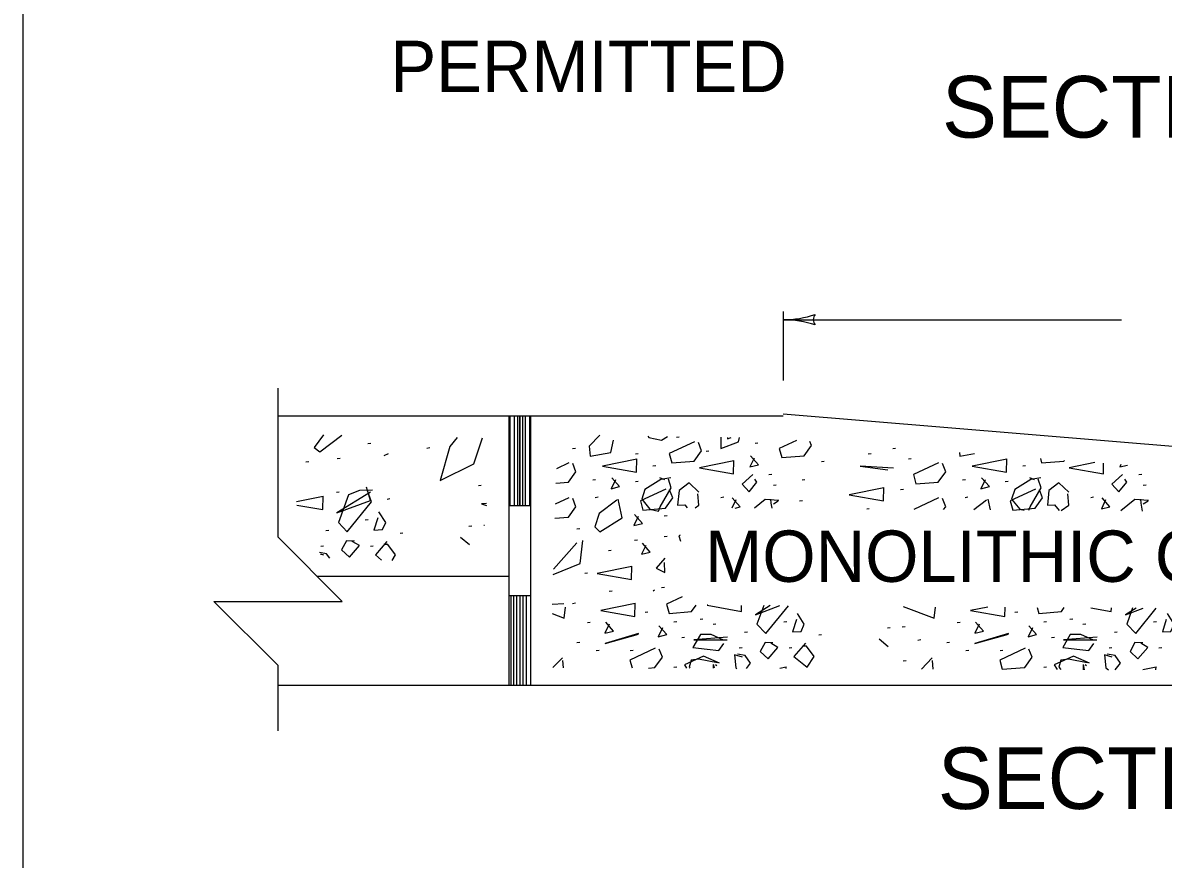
# Model space of a CAD drawing. Extents: x 997.6 to 1037, y 998.9 to 1022.8.
# Drawn here: x 1026 to 1030.447, y 1005.632 to 1008.892 of the extents above; entities that cross this region are included whole.
import ezdxf

# ---------------------------------------------------------------- set-up
doc = ezdxf.new("R2010")
doc.units = 0
doc.layers.add('Level 1', color=7, linetype='Continuous')

msp = doc.modelspace()

# ---------------------------------------------------------------- linework, layer by layer
at = {"layer": 'Level 1'}
for p, q in [((1026, 1011), (1026, 1004.2304)), ((1028.9649, 1007.7662), (1028.9649, 1007.4974)), ((1028.9649, 1007.7347), (1030.2843, 1007.7347)), ((1026.9953, 1007.3597), (1028.9649, 1007.3597)), ((1027.8968, 1006.3102), (1027.8968, 1007.3597)), ((1027.9002, 1007.0098), (1027.9002, 1007.3597)), ((1027.9167, 1007.0098), (1027.9167, 1007.3597)), ((1027.9304, 1007.0098), (1027.9304, 1007.3597)), ((1027.9384, 1007.0098), (1027.9384, 1007.3597)), ((1027.9387, 1007.0098), (1027.9387, 1007.3597)), ((1027.9496, 1007.0098), (1027.9496, 1007.3597)), ((1027.9606, 1007.0098), (1027.9606, 1007.3597)), ((1027.9771, 1007.0098), (1027.9771, 1007.3597)), ((1027.9801, 1007.3597), (1027.9801, 1006.3102)), ((1028.9649, 1007.3683), (1032.6348, 1007.0625)), ((1027.8968, 1007.0098), (1027.9801, 1007.0098)), ((1027.1473, 1006.7347), (1027.8968, 1006.7347)), ((1027.8968, 1006.66), (1027.9801, 1006.66)), ((1027.9029, 1006.66), (1027.9029, 1006.3102)), ((1027.9139, 1006.66), (1027.9139, 1006.3102)), ((1027.9249, 1006.66), (1027.9249, 1006.3102)), ((1027.9384, 1006.66), (1027.9384, 1006.3102)), ((1027.9496, 1006.66), (1027.9496, 1006.3102)), ((1027.9633, 1006.66), (1027.9633, 1006.3102)), ((1026.9953, 1006.3102), (1034.2149, 1006.3102))]:
    msp.add_line(p, q, dxfattribs=at)
for points in [[(1026.9953, 1006.1318), (1026.9953, 1006.3867), (1026.7453, 1006.6367), (1027.2453, 1006.6367), (1026.9953, 1006.8867), (1026.9953, 1007.4678)], [(1027.1721, 1007.2857), (1027.1361, 1007.236)], [(1027.1583, 1007.2193), (1027.2442, 1007.2843)], [(1027.6934, 1007.276), (1027.6655, 1007.2402)], [(1027.7584, 1007.1722), (1027.7928, 1007.2742)], [(1028.2504, 1007.2841), (1028.208, 1007.2418)], [(1028.4371, 1007.281), (1028.441, 1007.275)], [(1028.441, 1007.275), (1028.4909, 1007.2653)], [(1028.4909, 1007.2653), (1028.5132, 1007.2797)], [(1028.5598, 1007.277), (1028.5487, 1007.2756)], [(1028.7212, 1007.2763), (1028.7212, 1007.232)], [(1028.7482, 1007.2758), (1028.7475, 1007.2708)], [(1028.7475, 1007.2708), (1028.7623, 1007.2755)], [(1028.7905, 1007.2583), (1028.7946, 1007.275)], [(1027.1361, 1007.236), (1027.1583, 1007.2193)], [(1027.3564, 1007.2515), (1027.3453, 1007.2501)], [(1027.5868, 1007.2345), (1027.5758, 1007.2331)], [(1027.6655, 1007.2402), (1027.6267, 1007.1084)], [(1028.1548, 1007.2328), (1028.1437, 1007.2313)], [(1028.208, 1007.2418), (1028.2122, 1007.2029)], [(1028.2926, 1007.2168), (1028.3037, 1007.2653)], [(1028.619, 1007.2583), (1028.5205, 1007.2124), (1028.5302, 1007.1764), (1028.6176, 1007.1833), (1028.6468, 1007.2236), (1028.6343, 1007.2554)], [(1028.6755, 1007.2225), (1028.6644, 1007.2212)], [(1028.7212, 1007.232), (1028.7905, 1007.2583)], [(1028.8661, 1007.2532), (1028.855, 1007.2518)], [(1029.0166, 1007.2641), (1028.9493, 1007.2328)], [(1028.9493, 1007.2328), (1028.959, 1007.1968)], [(1029.0464, 1007.2038), (1029.0756, 1007.244)], [(1029.0756, 1007.244), (1029.0693, 1007.2602)], [(1029.4028, 1007.2328), (1029.3917, 1007.2313)], [(1027.1148, 1007.18), (1027.1037, 1007.1787)], [(1027.2373, 1007.1936), (1027.2263, 1007.1923)], [(1027.4246, 1007.2111), (1027.408, 1007.2041)], [(1028.2122, 1007.2029), (1028.2926, 1007.2168)], [(1028.3948, 1007.1916), (1028.2603, 1007.1638), (1028.3934, 1007.1403), (1028.3948, 1007.1929)], [(1028.3998, 1007.2123), (1028.3888, 1007.2109)], [(1028.7726, 1007.1848), (1028.6381, 1007.157), (1028.7712, 1007.1334), (1028.7726, 1007.1861)], [(1028.8516, 1007.1953), (1028.835, 1007.1606), (1028.8683, 1007.1688), (1028.8378, 1007.2035)], [(1028.959, 1007.1968), (1029.0464, 1007.2038)], [(1029.1248, 1007.1817), (1029.1137, 1007.1803)], [(1029.3075, 1007.2123), (1029.2964, 1007.2109)], [(1029.4641, 1007.1919), (1029.453, 1007.1905)], [(1029.6528, 1007.2168), (1029.6542, 1007.2029)], [(1029.6542, 1007.2029), (1029.7103, 1007.2125)], [(1029.8368, 1007.1916), (1029.7023, 1007.1638), (1029.8354, 1007.1403), (1029.8368, 1007.1929)], [(1029.9677, 1007.1934), (1029.9722, 1007.1764)], [(1029.9722, 1007.1764), (1030.0596, 1007.1833)], [(1030.0596, 1007.1833), (1030.0619, 1007.1864)], [(1030.1803, 1007.1776), (1030.0801, 1007.157)], [(1027.6267, 1007.1084), (1027.7584, 1007.1722)], [(1028.1289, 1007.1765), (1028.0804, 1007.1539)], [(1028.1275, 1007.1017), (1028.1567, 1007.1418)], [(1028.1567, 1007.1418), (1028.1442, 1007.1738)], [(1028.4679, 1007.1647), (1028.4568, 1007.1633)], [(1029.3948, 1007.1558), (1029.2644, 1007.1641), (1029.3726, 1007.1488)], [(1029.5709, 1007.1765), (1029.4724, 1007.1308), (1029.4822, 1007.0947), (1029.5695, 1007.1017), (1029.5987, 1007.1418), (1029.5862, 1007.1738)], [(1029.9099, 1007.1647), (1029.8988, 1007.1633)], [(1030.0801, 1007.157), (1030.2132, 1007.1334)], [(1030.2132, 1007.1334), (1030.2143, 1007.1751)], [(1030.2816, 1007.1701), (1030.277, 1007.1606)], [(1030.277, 1007.1606), (1030.3077, 1007.1682)], [(1027.7877, 1007.0882), (1027.7766, 1007.0868)], [(1028.0788, 1007.0978), (1028.1275, 1007.1017)], [(1028.2331, 1007.1103), (1028.222, 1007.1088)], [(1028.3105, 1007.1102), (1028.2938, 1007.0755), (1028.3272, 1007.0838), (1028.2967, 1007.1184)], [(1028.3998, 1007.1034), (1028.3888, 1007.102)], [(1028.527, 1007.1183), (1028.4882, 1007.1113), (1028.4258, 1007.0725), (1028.4133, 1007.0351), (1028.4452, 1006.9963), (1028.4784, 1006.9879), (1028.4853, 1007.0046), (1028.5283, 1007.0794), (1028.5173, 1007.1128)], [(1028.4826, 1007.1197), (1028.502, 1007.1113)], [(1028.5977, 1007.0988), (1028.5588, 1007.0683)], [(1028.6365, 1007.0628), (1028.5977, 1007.0988)], [(1028.846, 1007.1308), (1028.8043, 1007.0933), (1028.8321, 1007.0642), (1028.8626, 1007.1017), (1028.8543, 1007.1128)], [(1028.9206, 1007.1307), (1028.9094, 1007.1293)], [(1028.9376, 1007.0898), (1028.9264, 1007.0884)], [(1029.0498, 1007.1103), (1029.0388, 1007.1088)], [(1029.6751, 1007.1103), (1029.664, 1007.1088)], [(1029.7525, 1007.1102), (1029.7358, 1007.0755), (1029.7692, 1007.0838), (1029.7387, 1007.1184)], [(1029.8418, 1007.1034), (1029.8308, 1007.102)], [(1029.9302, 1007.1113), (1029.8678, 1007.0725)], [(1029.9246, 1007.1197), (1029.944, 1007.1113)], [(1029.969, 1007.1183), (1029.9302, 1007.1113)], [(1029.9703, 1007.0794), (1029.9593, 1007.1128)], [(1030.0397, 1007.0988), (1030.0008, 1007.0683)], [(1030.0785, 1007.0628), (1030.0397, 1007.0988)], [(1030.288, 1007.1308), (1030.2463, 1007.0933), (1030.2741, 1007.0642), (1030.3046, 1007.1017), (1030.2963, 1007.1128)], [(1030.3626, 1007.1307), (1030.3514, 1007.1293)], [(1030.3796, 1007.0898), (1030.3684, 1007.0884)], [(1027.1711, 1007.0455), (1027.0678, 1007.0243)], [(1027.1697, 1006.9943), (1027.1711, 1007.0469)], [(1027.2339, 1007.0629), (1027.2228, 1007.0615)], [(1027.3553, 1007.0618), (1027.2249, 1006.9813), (1027.3553, 1007.0299), (1027.34, 1007.0813)], [(1027.3636, 1007.0702), (1027.3123, 1007.0688), (1027.2693, 1007.0521), (1027.2304, 1006.9439), (1027.2651, 1006.9078), (1027.3594, 1007.0243), (1027.3428, 1007.0715)], [(1028.5067, 1007.0744), (1028.4082, 1007.0287), (1028.4179, 1006.9926), (1028.5053, 1006.9996), (1028.5344, 1007.0398), (1028.5219, 1007.0717)], [(1028.5588, 1007.0683), (1028.5533, 1007.0115)], [(1028.6365, 1007.0115), (1028.6324, 1007.0558)], [(1029.357, 1007.0793), (1029.2224, 1007.0515), (1029.3556, 1007.0279), (1029.357, 1007.0806)], [(1029.4334, 1007.0728), (1029.4223, 1007.0714)], [(1029.9487, 1007.0744), (1029.8502, 1007.0287), (1029.8599, 1006.9926), (1029.9473, 1006.9996), (1029.9764, 1007.0398), (1029.9639, 1007.0717)], [(1029.8678, 1007.0725), (1029.8553, 1007.0351)], [(1029.9273, 1007.0046), (1029.9703, 1007.0794)], [(1030.0008, 1007.0683), (1029.9953, 1007.0115)], [(1030.0785, 1007.0115), (1030.0744, 1007.0558)], [(1027.0691, 1007.0121), (1027.1697, 1006.9943)], [(1027.4313, 1007.0357), (1027.4202, 1007.0343)], [(1027.8086, 1007.0183), (1027.7889, 1007.0174)], [(1027.7889, 1007.0174), (1027.8078, 1007.0103)], [(1028.1289, 1007.0404), (1028.0763, 1007.0159)], [(1028.1275, 1006.9655), (1028.1567, 1007.0058)], [(1028.1567, 1007.0058), (1028.1442, 1007.0377)], [(1028.3162, 1007.0309), (1028.2468, 1006.9796), (1028.2302, 1006.9269), (1028.2496, 1006.9075), (1028.3369, 1006.9629), (1028.3217, 1007.0351)], [(1028.2433, 1007.0422), (1028.2322, 1007.0408)], [(1028.5533, 1007.0115), (1028.5811, 1007.0129)], [(1028.5811, 1007.0129), (1028.5903, 1007.0019)], [(1028.6222, 1007.0017), (1028.6365, 1007.0115)], [(1028.7333, 1007.0422), (1028.7223, 1007.0408)], [(1028.7802, 1007.0318), (1028.7652, 1007.0006)], [(1028.7968, 1007.0055), (1028.7663, 1007.0402)], [(1028.777, 1007.0005), (1028.7968, 1007.0055)], [(1028.8945, 1007.0337), (1028.8528, 1006.9999)], [(1028.9473, 1007.0295), (1028.8945, 1007.0337)], [(1028.9181, 1007.0198), (1028.9167, 1007.0351)], [(1028.9217, 1006.9994), (1028.9181, 1007.0198)], [(1028.9264, 1007.017), (1028.9458, 1007.0282)], [(1029.0397, 1007.0286), (1029.0286, 1007.0272)], [(1029.5709, 1007.0404), (1029.4738, 1006.9953)], [(1029.5987, 1007.0058), (1029.5862, 1007.0377)], [(1029.5905, 1006.9944), (1029.5987, 1007.0058)], [(1029.6853, 1007.0422), (1029.6742, 1007.0408)], [(1029.7582, 1007.0309), (1029.7078, 1006.9935)], [(1029.7726, 1006.993), (1029.7637, 1007.0351)], [(1029.8553, 1007.0351), (1029.8872, 1006.9963)], [(1029.9222, 1006.9919), (1029.9273, 1007.0046)], [(1029.9953, 1007.0115), (1030.0231, 1007.0129)], [(1030.0231, 1007.0129), (1030.0413, 1006.991)], [(1030.0484, 1006.991), (1030.0785, 1007.0115)], [(1030.1753, 1007.0422), (1030.1643, 1007.0408)], [(1030.2222, 1007.0318), (1030.2055, 1006.9972), (1030.2388, 1007.0055), (1030.2083, 1007.0402)], [(1030.3365, 1007.0337), (1030.2816, 1006.9893)], [(1030.3893, 1007.0295), (1030.3365, 1007.0337)], [(1030.3601, 1007.0198), (1030.3587, 1007.0351)], [(1030.3654, 1006.9886), (1030.3601, 1007.0198)], [(1030.3684, 1007.017), (1030.3878, 1007.0282)], [(1027.3844, 1006.9619), (1027.3692, 1006.9148), (1027.4024, 1006.9162), (1027.4149, 1006.9439), (1027.3886, 1006.9855)], [(1028.0747, 1006.9613), (1028.1275, 1006.9655)], [(1028.399, 1006.9672), (1028.3823, 1006.9325), (1028.4157, 1006.9408), (1028.3851, 1006.9755)], [(1028.5122, 1006.9707), (1028.5011, 1006.9693)], [(1029.3007, 1006.9979), (1029.291, 1006.9967)], [(1029.8872, 1006.9963), (1029.9038, 1006.9921)], [(1027.1931, 1006.9132), (1027.182, 1006.9118)], [(1027.3463, 1006.954), (1027.3352, 1006.9527)], [(1027.7503, 1006.9302), (1027.7391, 1006.9288)], [(1027.8003, 1006.9327), (1027.797, 1006.9323)], [(1028.1718, 1006.9197), (1028.1608, 1006.9183)], [(1027.2928, 1006.8718), (1027.2623, 1006.8732), (1027.2429, 1006.8371), (1027.2734, 1006.8094), (1027.3123, 1006.8538), (1027.2845, 1006.8704)], [(1027.4191, 1006.8704), (1027.3747, 1006.8177)], [(1027.4823, 1006.903), (1027.4713, 1006.9016)], [(1027.7418, 1006.8565), (1027.7071, 1006.8857)], [(1028.1733, 1006.784), (1028.183, 1006.8742)], [(1028.3964, 1006.8754), (1028.3853, 1006.874)], [(1028.5122, 1006.889), (1028.5011, 1006.8877)], [(1028.5629, 1006.8948), (1028.5579, 1006.8926)], [(1028.5579, 1006.8926), (1028.5638, 1006.8712)], [(1027.1847, 1006.8218), (1027.1563, 1006.8271)], [(1027.1727, 1006.8519), (1027.1616, 1006.8505)], [(1027.1971, 1006.8046), (1027.1847, 1006.8218)], [(1027.3667, 1006.8519), (1027.3556, 1006.8505)], [(1027.4233, 1006.8579), (1027.408, 1006.8579)], [(1027.4538, 1006.8177), (1027.4233, 1006.8579)], [(1028.1608, 1006.8645), (1028.0687, 1006.7617)], [(1028.2943, 1006.8346), (1028.2833, 1006.8332)], [(1028.4296, 1006.8549), (1028.413, 1006.8203), (1028.4463, 1006.8285), (1028.4158, 1006.8632)], [(1027.1736, 1006.8163), (1027.1605, 1006.82)], [(1027.3747, 1006.8177), (1027.3991, 1006.7979)], [(1027.4397, 1006.7966), (1027.4538, 1006.8177)], [(1028.0681, 1006.742), (1028.1733, 1006.784)], [(1028.5034, 1006.8048), (1028.4701, 1006.766), (1028.5034, 1006.7493), (1028.502, 1006.7882)], [(1028.2024, 1006.7461), (1028.1913, 1006.7447)], [(1028.3744, 1006.7729), (1028.2398, 1006.7452), (1028.373, 1006.7216), (1028.3744, 1006.7743)], [(1028.5019, 1006.6903), (1028.4908, 1006.6888)], [(1028.2978, 1006.6767), (1028.2867, 1006.6753)], [(1028.4632, 1006.6806), (1028.4576, 1006.6764)], [(1028.5715, 1006.6542), (1028.5103, 1006.6257)], [(1028.1095, 1006.6265), (1028.0646, 1006.6246)], [(1028.1109, 1006.571), (1028.1164, 1006.614)], [(1028.1548, 1006.629), (1028.1437, 1006.6276)], [(1028.388, 1006.6286), (1028.2535, 1006.6008), (1028.3867, 1006.5773), (1028.388, 1006.63)], [(1028.5103, 1006.6257), (1028.52, 1006.5897)], [(1028.6074, 1006.5966), (1028.6258, 1006.6221)], [(1028.6708, 1006.6218), (1028.6687, 1006.6213)], [(1028.6687, 1006.6213), (1028.8018, 1006.5978)], [(1028.8018, 1006.5978), (1028.8025, 1006.6209)], [(1028.9143, 1006.6202), (1028.8571, 1006.5848)], [(1028.8571, 1006.5848), (1028.9513, 1006.62)], [(1028.8888, 1006.6203), (1028.8626, 1006.5474)], [(1028.8973, 1006.5113), (1028.985, 1006.6198)], [(1029.4321, 1006.6168), (1029.5529, 1006.571)], [(1029.5529, 1006.571), (1029.5584, 1006.614)], [(1029.7622, 1006.6146), (1029.6955, 1006.6008)], [(1029.6955, 1006.6008), (1029.8287, 1006.5773)], [(1029.8287, 1006.5773), (1029.8297, 1006.6142)], [(1029.9557, 1006.6133), (1029.962, 1006.5897)], [(1030.0494, 1006.5966), (1030.061, 1006.6127)], [(1030.1638, 1006.612), (1030.2438, 1006.5978)], [(1030.2438, 1006.5978), (1030.2443, 1006.6114)], [(1030.3411, 1006.6108), (1030.2991, 1006.5848)], [(1030.2991, 1006.5848), (1030.3681, 1006.6106)], [(1030.3274, 1006.6109), (1030.3046, 1006.5474)], [(1030.3393, 1006.5113), (1030.4193, 1006.6103)], [(1028.0635, 1006.589), (1028.1109, 1006.571)], [(1028.2867, 1006.5472), (1028.27, 1006.5125), (1028.3033, 1006.5208), (1028.2728, 1006.5555)], [(1028.4373, 1006.5949), (1028.4262, 1006.5936)], [(1028.52, 1006.5897), (1028.6074, 1006.5966)], [(1028.5496, 1006.5575), (1028.5385, 1006.5562)], [(1028.6517, 1006.5678), (1028.6406, 1006.5663)], [(1028.9784, 1006.5575), (1028.9673, 1006.5562)], [(1029.0166, 1006.5654), (1029.0013, 1006.5183), (1029.0346, 1006.5197), (1029.0471, 1006.5474), (1029.0208, 1006.589)], [(1029.7287, 1006.5472), (1029.712, 1006.5125), (1029.7453, 1006.5208), (1029.7148, 1006.5555)], [(1029.8793, 1006.5949), (1029.8682, 1006.5936)], [(1029.962, 1006.5897), (1030.0494, 1006.5966)], [(1029.9916, 1006.5575), (1029.9805, 1006.5562)], [(1030.0937, 1006.5678), (1030.0826, 1006.5663)], [(1030.4204, 1006.5575), (1030.4093, 1006.5562)], [(1030.4586, 1006.5654), (1030.4433, 1006.5183), (1030.4766, 1006.5197), (1030.4891, 1006.5474), (1030.4628, 1006.589)], [(1028.2127, 1006.5541), (1028.2016, 1006.5528)], [(1028.4008, 1006.5113), (1028.2704, 1006.4725), (1028.4008, 1006.5086)], [(1028.4943, 1006.5336), (1028.4777, 1006.4989), (1028.5109, 1006.5073), (1028.4804, 1006.5419)], [(1028.7028, 1006.5473), (1028.6916, 1006.5459)], [(1028.8253, 1006.5167), (1028.8142, 1006.5153)], [(1028.8626, 1006.5474), (1028.8973, 1006.5113)], [(1029.3824, 1006.5337), (1029.3713, 1006.5323)], [(1029.4403, 1006.5371), (1029.4292, 1006.5358)], [(1029.6547, 1006.5541), (1029.6436, 1006.5528)], [(1029.8428, 1006.5113), (1029.7124, 1006.4725), (1029.8428, 1006.5086)], [(1029.9363, 1006.5336), (1029.9197, 1006.4989), (1029.9529, 1006.5073), (1029.9224, 1006.5419)], [(1030.1448, 1006.5473), (1030.1336, 1006.5459)], [(1030.2673, 1006.5167), (1030.2562, 1006.5153)], [(1030.3046, 1006.5474), (1030.3393, 1006.5113)], [(1028.1718, 1006.4758), (1028.1608, 1006.4744)], [(1028.5803, 1006.4963), (1028.5691, 1006.4948)], [(1028.7323, 1006.485), (1028.6837, 1006.5072), (1028.6421, 1006.5072), (1028.6129, 1006.4573), (1028.6684, 1006.4503), (1028.7142, 1006.4448), (1028.7336, 1006.4725)], [(1028.7475, 1006.4975), (1028.6158, 1006.4864), (1028.7461, 1006.4864)], [(1028.925, 1006.4753), (1028.8945, 1006.4767), (1028.8751, 1006.4406), (1028.9056, 1006.4129), (1028.9444, 1006.4573), (1028.9167, 1006.4739)], [(1029.0513, 1006.4739), (1029.0068, 1006.4212), (1029.0582, 1006.3796), (1029.0859, 1006.4212), (1029.0554, 1006.4614), (1029.0402, 1006.4614)], [(1029.1145, 1006.5065), (1029.1034, 1006.5051)], [(1029.3739, 1006.46), (1029.3393, 1006.4892)], [(1029.5015, 1006.4861), (1029.4904, 1006.4847)], [(1029.6138, 1006.4758), (1029.6028, 1006.4744)], [(1030.0223, 1006.4963), (1030.0111, 1006.4948)], [(1030.1743, 1006.485), (1030.1257, 1006.5072), (1030.0841, 1006.5072), (1030.0549, 1006.4573), (1030.1104, 1006.4503), (1030.1562, 1006.4448), (1030.1756, 1006.4725)], [(1030.1895, 1006.4975), (1030.0578, 1006.4864), (1030.1881, 1006.4864)], [(1030.367, 1006.4753), (1030.3365, 1006.4767), (1030.3171, 1006.4406), (1030.3476, 1006.4129), (1030.3864, 1006.4573), (1030.3587, 1006.4739)], [(1028.2467, 1006.4453), (1028.2356, 1006.4438)], [(1028.4658, 1006.4537), (1028.3673, 1006.4079)], [(1028.3794, 1006.4453), (1028.3683, 1006.4438)], [(1028.4936, 1006.419), (1028.4811, 1006.4509)], [(1028.6546, 1006.4226), (1028.5797, 1006.3893)], [(1028.717, 1006.3963), (1028.6546, 1006.4226)], [(1028.8058, 1006.4198), (1028.7753, 1006.4282)], [(1028.7753, 1006.4282), (1028.7808, 1006.3782)], [(1028.8168, 1006.4253), (1028.7863, 1006.4309)], [(1028.8048, 1006.4554), (1028.7938, 1006.454)], [(1028.8377, 1006.3963), (1028.8168, 1006.4253)], [(1028.9988, 1006.4554), (1028.9878, 1006.454)], [(1029.6887, 1006.4453), (1029.6776, 1006.4438)], [(1029.9078, 1006.4537), (1029.8093, 1006.4079), (1029.8191, 1006.3718), (1029.9064, 1006.3788), (1029.9356, 1006.419), (1029.9231, 1006.4509)], [(1029.8214, 1006.4453), (1029.8103, 1006.4438)], [(1030.0966, 1006.4226), (1030.0217, 1006.3893)], [(1030.159, 1006.3963), (1030.0966, 1006.4226)], [(1030.2478, 1006.4198), (1030.2173, 1006.4282)], [(1030.2173, 1006.4282), (1030.2228, 1006.3782)], [(1030.2588, 1006.4253), (1030.2283, 1006.4309)], [(1030.2468, 1006.4554), (1030.2358, 1006.454)], [(1030.2797, 1006.3963), (1030.2588, 1006.4253)], [(1030.4408, 1006.4554), (1030.4298, 1006.454)], [(1028.1039, 1006.4171), (1028.0672, 1006.3783)], [(1028.1077, 1006.3781), (1028.1053, 1006.4059)], [(1028.3673, 1006.4079), (1028.3758, 1006.3771)], [(1028.4398, 1006.3768), (1028.4644, 1006.3788)], [(1028.4644, 1006.3788), (1028.4936, 1006.419)], [(1028.5496, 1006.3806), (1028.5385, 1006.3792)], [(1028.5797, 1006.3893), (1028.5873, 1006.3763)], [(1028.606, 1006.4073), (1028.5977, 1006.3796)], [(1028.5977, 1006.3796), (1028.6004, 1006.3763)], [(1028.6352, 1006.4115), (1028.606, 1006.4073)], [(1028.7087, 1006.3976), (1028.6352, 1006.4115)], [(1028.6968, 1006.3758), (1028.6934, 1006.3907)], [(1028.6934, 1006.3759), (1028.6934, 1006.3907)], [(1028.7003, 1006.3907), (1028.7059, 1006.3865)], [(1028.7808, 1006.3782), (1028.7842, 1006.3755)], [(1028.8213, 1006.3754), (1028.8377, 1006.3963)], [(1028.9768, 1006.3802), (1028.9511, 1006.3749)], [(1028.9766, 1006.3748), (1028.9768, 1006.3816)], [(1029.4437, 1006.4043), (1029.4326, 1006.403)], [(1029.5459, 1006.4171), (1029.504, 1006.3728)], [(1029.5502, 1006.3727), (1029.5473, 1006.4059)], [(1029.9916, 1006.3806), (1029.9805, 1006.3792)], [(1030.0217, 1006.3893), (1030.0326, 1006.3708)], [(1030.048, 1006.4073), (1030.0397, 1006.3796)], [(1030.0397, 1006.3796), (1030.0468, 1006.3708)], [(1030.0772, 1006.4115), (1030.048, 1006.4073)], [(1030.1507, 1006.3976), (1030.0772, 1006.4115)], [(1030.1399, 1006.3704), (1030.1354, 1006.3907)], [(1030.1354, 1006.3704), (1030.1354, 1006.3907)], [(1030.1423, 1006.3907), (1030.1479, 1006.3865)], [(1030.2228, 1006.3782), (1030.2332, 1006.37)], [(1030.259, 1006.3699), (1030.2797, 1006.3963)], [(1030.4188, 1006.3802), (1030.367, 1006.3695)], [(1030.4184, 1006.3693), (1030.4188, 1006.3816)]]:
    msp.add_lwpolyline(points, dxfattribs=at)
for centre, radius, start, end in [((1028.9649, 1008.1253), 0.3906, 270, 288.6688), ((1029.1135, 1007.7346), 0.0312, 138.7746, 220.8913), ((1028.9649, 1008.1253), 0.3906, 269.9878, 270), ((1028.9649, 1007.344), 0.3906, 71.3472, 89.9939)]:
    msp.add_arc(centre, radius, start, end, dxfattribs=at)

# ---------------------------------------------------------------- texts
for s, height, p in [('PERMITTED', 0.2, (1027.4335, 1008.6219)), ('SECTION A-A', 0.24, (1029.584, 1008.4446)), ('MONOLITHIC CONST.', 0.2, (1028.6604, 1006.7128)), ('SECTION B-B', 0.24, (1029.5678, 1005.8274))]:
    msp.add_text(s, height=height, dxfattribs=at).set_placement(p)

doc.saveas('drawing.dxf')
